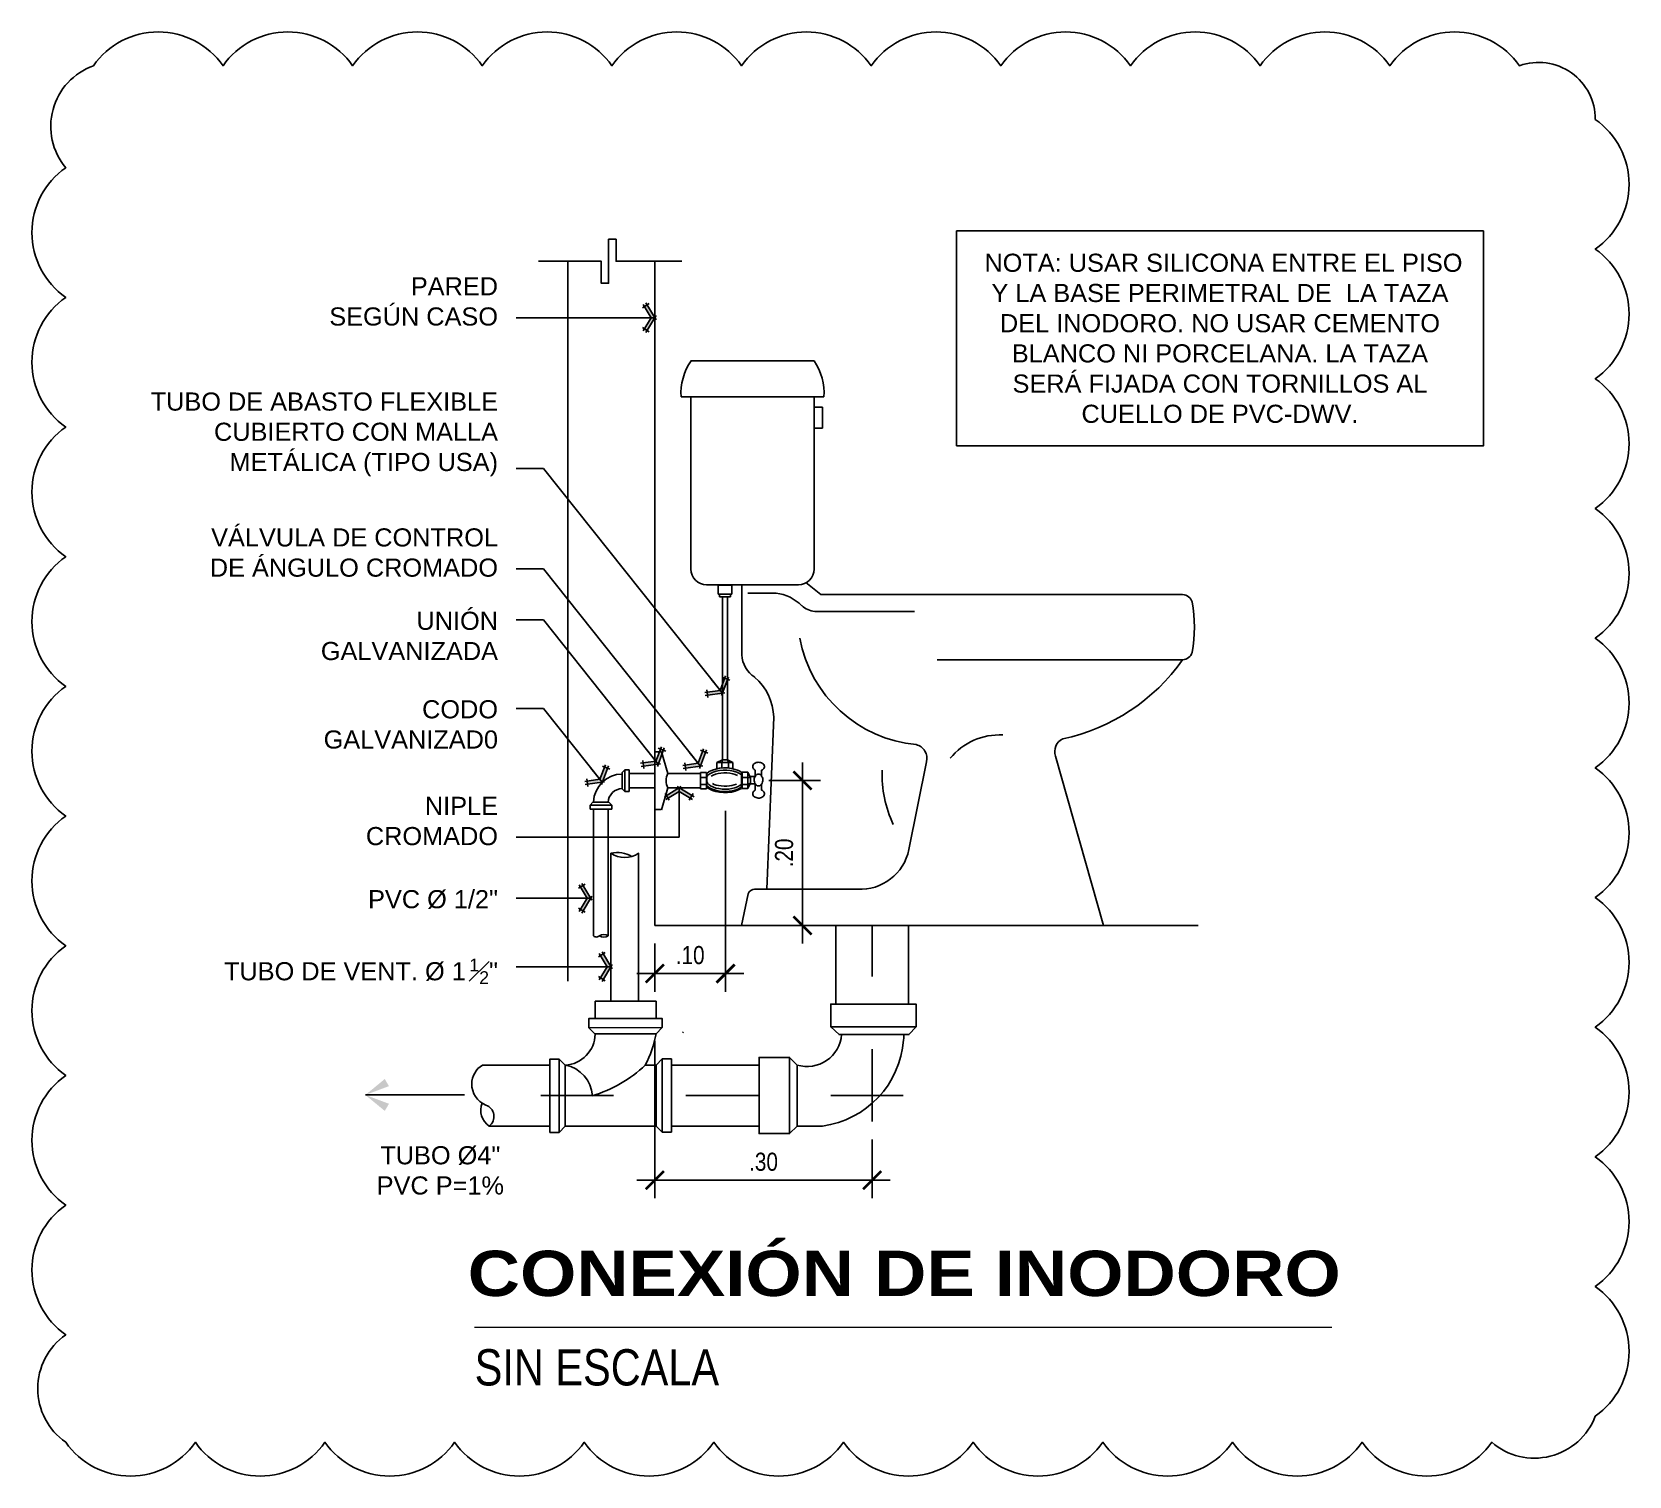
# Model space of a CAD drawing. Header units: metres. Extents: x 2 to 147, y 24 to 94.
# Drawn here: x 20.131 to 22.335, y 84.901 to 86.894 of the extents above; entities that cross this region are included whole.
import ezdxf

# ---------------------------------------------------------------- set-up
doc = ezdxf.new("R2010")
doc.units = ezdxf.units.M
doc.header["$MEASUREMENT"] = 0
doc.header["$PDMODE"] = 35
doc.linetypes.add('CENTER2', pattern=[1.125, 0.75, -0.125, 0.125, -0.125])
doc.layers.get('Defpoints').update_dxf_attribs({"color": 171})
for name, color, linetype in [('A RESIDUAL', 5, 'Continuous'), ('AP', 3, 'Continuous'), ('Cotas', 1, 'Continuous'), ('DET HIDRO', 6, 'Continuous'), ('PAREDES', 8, 'Continuous'), ('TEXTOS', 2, 'Continuous'), ('TEXTOS HIDRO', 2, 'Continuous')]:
    doc.layers.add(name, color=color, linetype=linetype)
doc.styles.add('Architect Hand_2', font='ARIALN.TTF', dxfattribs={"height": 0.003953})
doc.styles.add('Arial Black_4', font='', dxfattribs={"height": 0.005})
doc.styles.add('COTAS', font='ARIALN.TTF')
doc.styles.add('TEXTO HIDROSANITARIO', font='arial.ttf')
doc.styles.get('Arial Black_4').set_extended_font_data('Arial Black', bold=True)
doc.dimstyles.new('ESC-12.5', dxfattribs={"dimtxt": 0.025, "dimasz": 0.025, "dimexe": 0.025, "dimexo": 0.025, "dimgap": 0.0125, "dimtad": 1, "dimzin": 4, "dimdsep": 46, "dimtxsty": 'COTAS', "dimblk": 'ARCHTICK', "dimcen": 0.025, "dimdle": 0.025, "dimclrd": 1, "dimclre": 1, "dimclrt": 2, "dimazin": 0, "dimtfac": 0.75, "dimtmove": 1, "dimatfit": 3, "dimldrblk": 'FLE', "dimfxl": 0.1, "dimtvp": 1.5, "dimtfill": 1, "dimtolj": 1, "dimtzin": 0, "dimarcsym": 0})

# ---------------------------------------------------------------- blocks, each defined once
blk = doc.blocks.new('_ARCHTICK')
at = {"color": 0, "linetype": 'ByBlock', "const_width": 0.15}
blk.add_lwpolyline([(-0.5, -0.5), (0.5, 0.5)], dxfattribs=at)
blk = doc.blocks.new('FLE')
at = {"linetype": 'Continuous'}
h = blk.add_hatch(color=2, dxfattribs=at)
h.paths.add_polyline_path([(-0.572, -0.617), (-0.422, -0.707), (0, 0), (-0.204, 0)])
h.paths.add_polyline_path([(-0.422, 0.707), (-0.572, 0.617), (-0.204, 0), (0, 0)])
at = {"color": 1, "linetype": 'Continuous'}
for p, q in [((0, 0), (-1, 0)), ((-0.309, 0.775), (-0.685, 0.55)), ((-0.204, 0), (-0.64, 0.731)), ((-0.204, 0), (-0.64, -0.731)), ((0.068, -0.113), (-0.49, 0.82)), ((0.068, 0.113), (-0.49, -0.82)), ((-0.685, -0.55), (-0.309, -0.775))]:
    blk.add_line(p, q, dxfattribs=at)
blk = doc.blocks.new('*D102')
at = {"layer": 'Cotas', "color": 1, "lineweight": -2, "transparency": 16777216}
for p, q in [((21.1948, 85.8859, 0), (21.1948, 85.6359, 0)), ((21.1482, 85.8609, 0), (21.2198, 85.8609, 0)), ((21.1836, 85.6609, 0), (21.2198, 85.6609, 0))]:
    blk.add_line(p, q, dxfattribs=at)
at = {"layer": 'Defpoints', "color": 0, "transparency": 16777216}
for p in [(21.1232, 85.8609), (21.1586, 85.6609), (21.1948, 85.6609, 0)]:
    blk.add_point(p, dxfattribs=at)
at = {"layer": 'Cotas', "color": 1, "lineweight": -2, "transparency": 16777216, "xscale": 0.025, "yscale": 0.025, "zscale": 0.025}
for p, rotation in [((21.1948, 85.8609, 0), 90), ((21.1948, 85.6609, 0), 270)]:
    blk.add_blockref('_ARCHTICK', p, dxfattribs=dict(at, rotation=rotation))
at = {"layer": 'Cotas', "color": 2, "transparency": 16777216, "insert": (21.1695, 85.7609, 0), "char_height": 0.025, "attachment_point": 5, "rotation": 90, "style": 'COTAS', "bg_fill": 3, "box_fill_scale": 1.25, "bg_fill_color": 256, "bg_fill_true_color": 13158600, "bg_fill_transparency": 0}
blk.add_mtext('\\A1;.20', dxfattribs=at)
blk = doc.blocks.new('*D103')
at = {"layer": 'Cotas', "color": 1, "lineweight": -2, "transparency": 16777216}
for p, q in [((21.0887, 85.8192, 0), (21.0887, 85.5695, 0)), ((20.991, 85.6359, 0), (20.991, 85.5695, 0)), ((20.966, 85.5945, 0), (21.1137, 85.5945, 0))]:
    blk.add_line(p, q, dxfattribs=at)
at = {"layer": 'Defpoints', "color": 0, "transparency": 16777216}
for p in [(21.0887, 85.8442), (20.991, 85.6609), (21.0887, 85.5945, 0)]:
    blk.add_point(p, dxfattribs=at)
at = {"layer": 'Cotas', "color": 1, "lineweight": -2, "transparency": 16777216, "xscale": 0.025, "yscale": 0.025, "zscale": 0.025, "rotation": 180}
blk.add_blockref('_ARCHTICK', (20.991, 85.5945, 0), dxfattribs=at)
at = {"layer": 'Cotas', "color": 1, "lineweight": -2, "transparency": 16777216, "xscale": 0.025, "yscale": 0.025, "zscale": 0.025}
blk.add_blockref('_ARCHTICK', (21.0887, 85.5945, 0), dxfattribs=at)
at = {"layer": 'Cotas', "color": 2, "transparency": 16777216, "insert": (21.0398, 85.6198, 0), "char_height": 0.025, "attachment_point": 5, "style": 'COTAS', "bg_fill": 3, "box_fill_scale": 1.25, "bg_fill_color": 256, "bg_fill_true_color": 13158600, "bg_fill_transparency": 0}
blk.add_mtext('\\A1;.10', dxfattribs=at)
blk = doc.blocks.new('*D56')
at = {"layer": 'Cotas', "color": 1, "lineweight": -2, "transparency": 16777216}
for p, q in [((20.991, 85.5018), (20.991, 85.2844)), ((21.291, 85.3654), (21.291, 85.2844)), ((20.966, 85.3094), (21.316, 85.3094))]:
    blk.add_line(p, q, dxfattribs=at)
at = {"layer": 'Defpoints', "color": 0, "transparency": 16777216}
for p in [(20.991, 85.5268, 0), (21.291, 85.3904, 0), (21.291, 85.3094)]:
    blk.add_point(p, dxfattribs=at)
at = {"layer": 'Cotas', "color": 1, "lineweight": -2, "transparency": 16777216, "xscale": 0.025, "yscale": 0.025, "zscale": 0.025, "rotation": 180}
blk.add_blockref('_ARCHTICK', (20.991, 85.3094), dxfattribs=at)
at = {"layer": 'Cotas', "color": 1, "lineweight": -2, "transparency": 16777216, "xscale": 0.025, "yscale": 0.025, "zscale": 0.025}
blk.add_blockref('_ARCHTICK', (21.291, 85.3094), dxfattribs=at)
at = {"layer": 'Cotas', "color": 2, "transparency": 16777216, "insert": (21.141, 85.3347), "char_height": 0.025, "attachment_point": 5, "style": 'COTAS', "bg_fill": 3, "box_fill_scale": 1.25, "bg_fill_color": 256, "bg_fill_true_color": 13158600, "bg_fill_transparency": 0}
blk.add_mtext('\\A1;.30', dxfattribs=at)
blk = doc.blocks.new('FLECHA')
at = {"color": 2, "linetype": 'Continuous'}
blk.add_line((-0.9, 0), (0, 0), dxfattribs=at)
for points in [[(-0.176, 0.145), (0, 0), (-0.214, 0.08)], [(-0.214, -0.08), (0, 0), (-0.176, -0.145)]]:
    blk.add_solid(points, dxfattribs=at)

msp = doc.modelspace()

# ---------------------------------------------------------------- linework, layer by layer
at = {"layer": 'DET HIDRO', "color": 1, "linetype": 'Continuous'}
for p, q in [((20.871, 86.5773), (20.871, 85.5839)), ((20.991, 86.5773), (20.991, 85.6609)), ((21.2107, 86.376), (21.2226, 86.376)), ((21.2226, 86.376), (21.2226, 86.3471)), ((21.2107, 86.3471), (21.2226, 86.3471)), ((21.1192, 86.1194), (21.1584, 86.1194)), ((21.2116, 86.0941), (21.3494, 86.0941)), ((21.3807, 86.0274), (21.7194, 86.0274)), ((20.9498, 85.8756), (20.9498, 85.8457)), ((21.0767, 85.8856), (21.0986, 85.8856)), ((21.0837, 85.8856), (21.0842, 85.8895)), ((21.0837, 85.8856), (21.0837, 85.878)), ((21.0929, 85.8856), (21.0911, 85.8895)), ((21.0929, 85.8856), (21.0929, 85.8779)), ((21.1195, 85.8722), (21.1195, 85.8496)), ((20.946, 85.8698), (20.946, 85.8495)), ((20.9554, 85.8507), (20.9554, 85.8706)), ((21.0542, 85.8649), (21.0621, 85.8649)), ((21.0542, 85.8649), (21.0621, 85.8649)), ((21.0542, 85.8554), (21.0621, 85.8554)), ((21.0542, 85.8554), (21.0621, 85.8554)), ((21.0542, 85.8495), (21.0621, 85.8495)), ((21.1195, 85.865), (21.1116, 85.865)), ((21.1195, 85.865), (21.1116, 85.865)), ((21.1195, 85.8555), (21.1116, 85.8555)), ((21.1195, 85.8555), (21.1116, 85.8555)), ((21.1195, 85.865), (21.1232, 85.8644)), ((21.1195, 85.8555), (21.1232, 85.8574)), ((20.9017, 85.827), (20.9315, 85.827)), ((20.9064, 85.8308), (20.9266, 85.8308)), ((20.9305, 85.8214), (20.9066, 85.8214)), ((20.991, 85.6609), (21.741, 85.6609)), ((21.241, 85.5524), (21.341, 85.5524)), ((21.2337, 85.5208), (21.3515, 85.5208)), ((21.2488, 85.5103), (21.3347, 85.5103)), ((20.8589, 85.4766), (20.859, 85.3754)), ((21.1769, 85.3736), (21.1769, 85.4788)), ((20.8674, 85.4682), (20.8674, 85.3839)), ((21.1348, 85.3841), (21.1348, 85.4682)), ((21.1874, 85.3841), (21.1874, 85.4682))]:
    msp.add_line(p, q, dxfattribs=at)
at = {"layer": 'DET HIDRO', "color": 3, "linetype": 'Continuous'}
for p, q in [((21.0409, 86.4399), (21.2107, 86.4399)), ((21.0272, 86.39), (21.2244, 86.39)), ((21.0409, 86.39), (21.0409, 86.1525)), ((21.2107, 86.39), (21.2107, 86.1525)), ((21.111, 86.131), (21.111, 86.0344)), ((21.1996, 86.1339), (21.2199, 86.1173)), ((21.1454, 85.7108), (21.1552, 85.9482)), ((21.5441, 85.8944), (21.6102, 85.6609)), ((21.3658, 85.8868), (21.3415, 85.7655)), ((21.1232, 85.8574), (21.1232, 85.8644)), ((21.1108, 85.6609), (21.1198, 85.7046)), ((21.1287, 85.7108), (21.2707, 85.7108))]:
    msp.add_line(p, q, dxfattribs=at)
at = {"layer": 'DET HIDRO', "color": 2, "linetype": 'Continuous'}
for p, q in [((21.0785, 86.118), (21.0785, 86.1304)), ((21.0785, 86.1304), (21.0973, 86.1304)), ((21.0973, 86.118), (21.0785, 86.118)), ((21.0804, 86.1142), (21.0804, 86.118)), ((21.0804, 86.118), (21.0954, 86.118)), ((21.0954, 86.1142), (21.0804, 86.1142)), ((21.0842, 85.8895), (21.0842, 86.1142)), ((21.0911, 85.8895), (21.0911, 86.1142)), ((21.0954, 86.118), (21.0954, 86.1142)), ((21.0973, 86.1304), (21.0973, 86.118)), ((20.991, 85.9006), (21.0001, 85.9006)), ((21.0001, 85.9006), (21.009, 85.8706)), ((20.946, 85.8716), (20.9459, 85.8716)), ((20.9498, 85.8756), (20.946, 85.8718)), ((20.946, 85.8718), (20.946, 85.8698)), ((20.9498, 85.8756), (20.9554, 85.8756)), ((20.9554, 85.8706), (20.9554, 85.8756)), ((21.0621, 85.872), (21.0542, 85.872)), ((21.0621, 85.872), (21.0542, 85.872)), ((21.0542, 85.872), (21.0542, 85.8495)), ((21.0621, 85.8495), (21.0621, 85.872)), ((21.0621, 85.8495), (21.0621, 85.872)), ((21.0626, 85.8516), (21.0626, 85.8707)), ((21.0842, 85.8895), (21.0767, 85.8856)), ((21.0767, 85.877), (21.0767, 85.8856)), ((21.0911, 85.8895), (21.0842, 85.8895)), ((21.0911, 85.8895), (21.0986, 85.8856)), ((21.0986, 85.8856), (21.0986, 85.877)), ((21.1107, 85.8723), (21.1107, 85.85)), ((21.1116, 85.8722), (21.1195, 85.8722)), ((21.1116, 85.8496), (21.1116, 85.8722)), ((21.1232, 85.8644), (21.1195, 85.8722)), ((21.1294, 85.8664), (21.1294, 85.8753)), ((21.1383, 85.8672), (21.1383, 85.8749)), ((20.9498, 85.8457), (20.946, 85.8495)), ((20.9554, 85.8706), (20.991, 85.8706)), ((20.9554, 85.8507), (20.991, 85.8507)), ((20.9554, 85.8457), (20.9554, 85.8507)), ((21.0001, 85.8206), (21.009, 85.8506)), ((21.0089, 85.8507), (21.0542, 85.8507)), ((21.009, 85.8706), (21.0542, 85.8706)), ((21.0542, 85.8495), (21.0621, 85.8495)), ((21.1195, 85.8496), (21.1116, 85.8496)), ((21.1232, 85.8574), (21.1195, 85.8496)), ((21.1223, 85.8664), (21.1294, 85.8664)), ((21.1227, 85.8563), (21.1295, 85.8563)), ((21.1232, 85.8574), (21.1232, 85.8644)), ((21.1294, 85.8477), (21.1294, 85.8566)), ((21.1383, 85.8477), (21.1383, 85.8557)), ((20.9017, 85.827), (20.9055, 85.8308)), ((20.9017, 85.827), (20.9017, 85.8214)), ((20.9055, 85.8308), (20.9064, 85.8308)), ((20.9056, 85.8308), (20.9056, 85.8308)), ((20.9266, 85.8308), (20.9277, 85.8308)), ((20.9315, 85.827), (20.9277, 85.8308)), ((20.9315, 85.827), (20.9315, 85.8214)), ((20.9498, 85.8457), (20.9554, 85.8457)), ((20.9066, 85.8214), (20.9017, 85.8214)), ((20.9315, 85.8214), (20.9305, 85.8214)), ((20.991, 85.8207), (20.9999, 85.8207))]:
    msp.add_line(p, q, dxfattribs=at)
at = {"layer": 'DET HIDRO', "color": 1}
msp.add_line((20.9304, 85.5564), (20.9687, 85.5564), dxfattribs=at)
at = {"layer": 'DET HIDRO', "color": 3, "linetype": 'Continuous'}
msp.add_lwpolyline([(21.0624, 86.131), (21.1892, 86.131)], dxfattribs=at)
for points in [[(21.2199, 86.1173), (21.7194, 86.1173, -0.323138), (21.7324, 86.1072)], [(20.8463, 85.3841), (20.7626, 85.3841, 0.589095), (20.7578, 85.4131, -0.313502), (20.7384, 85.4423, -0.255331), (20.753, 85.4682), (20.8462, 85.4682)]]:
    msp.add_lwpolyline(points, format="xyb", dxfattribs=at)
at = {"layer": 'DET HIDRO', "color": 2, "linetype": 'Continuous', "flags": 128}
for points in [[(21.1107, 85.8723), (21.1067, 85.8745), (21.102, 85.8762), (21.0969, 85.8774), (21.0915, 85.8781), (21.0859, 85.8782), (21.0804, 85.8777), (21.0752, 85.8767), (21.0704, 85.8751), (21.0661, 85.8731), (21.0626, 85.8707)], [(21.1383, 85.8749), (21.1395, 85.8756), (21.1406, 85.8764), (21.1414, 85.8774), (21.1419, 85.8784), (21.1422, 85.8795), (21.1422, 85.8806), (21.1419, 85.8817), (21.1414, 85.8828), (21.1405, 85.8837), (21.1395, 85.8845), (21.1382, 85.8852), (21.1368, 85.8857), (21.1354, 85.8859), (21.1338, 85.886), (21.1323, 85.8858), (21.1309, 85.8855), (21.1295, 85.8849), (21.1284, 85.8842), (21.1274, 85.8833), (21.1267, 85.8823), (21.1263, 85.8812), (21.1261, 85.8801), (21.1262, 85.879), (21.1266, 85.8779), (21.1273, 85.8769), (21.1282, 85.876), (21.1294, 85.8753)], [(21.0626, 85.8516), (21.0661, 85.8492), (21.0704, 85.8472), (21.0752, 85.8457), (21.0804, 85.8446), (21.0859, 85.8442), (21.0915, 85.8443), (21.0969, 85.8449), (21.102, 85.8461), (21.1067, 85.8478), (21.1107, 85.85)], [(21.1294, 85.8474), (21.1282, 85.8466), (21.1273, 85.8457), (21.1266, 85.8447), (21.1262, 85.8437), (21.1261, 85.8425), (21.1263, 85.8414), (21.1267, 85.8403), (21.1274, 85.8394), (21.1284, 85.8385), (21.1295, 85.8377), (21.1309, 85.8372), (21.1323, 85.8368), (21.1338, 85.8367), (21.1354, 85.8367), (21.1368, 85.837), (21.1382, 85.8375), (21.1395, 85.8381), (21.1405, 85.8389), (21.1414, 85.8399), (21.1419, 85.8409), (21.1422, 85.842), (21.1422, 85.8431), (21.1419, 85.8442), (21.1414, 85.8453), (21.1406, 85.8462), (21.1395, 85.8471), (21.1383, 85.8477)]]:
    msp.add_lwpolyline(points, dxfattribs=at)
at = {"layer": 'DET HIDRO', "color": 252, "linetype": 'Continuous', "flags": 128}
for points in [[(21.1107, 85.8685), (21.1077, 85.8705), (21.104, 85.8722), (21.0998, 85.8736), (21.0951, 85.8745), (21.0902, 85.875), (21.0853, 85.875), (21.0804, 85.8745), (21.0758, 85.8736), (21.0715, 85.8723), (21.0678, 85.8705), (21.0648, 85.8685), (21.0626, 85.8662)], [(21.1051, 85.8678), (21.1021, 85.869), (21.0985, 85.8701), (21.0947, 85.8708), (21.0906, 85.8712), (21.0864, 85.8712), (21.0822, 85.8709), (21.0783, 85.8703), (21.0746, 85.8694), (21.0714, 85.8682), (21.0687, 85.8668)], [(21.0626, 85.8596), (21.0636, 85.8574), (21.0654, 85.8554), (21.068, 85.8535), (21.0712, 85.8519), (21.075, 85.8505), (21.0792, 85.8496), (21.0838, 85.849), (21.0884, 85.8489), (21.093, 85.8491), (21.0975, 85.8498), (21.1016, 85.8509), (21.1052, 85.8523), (21.1083, 85.854), (21.1107, 85.8559)], [(21.0626, 85.8537), (21.0655, 85.8514), (21.0691, 85.8494), (21.0734, 85.8478), (21.0781, 85.8466), (21.0831, 85.8459), (21.0883, 85.8457), (21.0935, 85.846), (21.0984, 85.8468), (21.1031, 85.8481), (21.1072, 85.8498), (21.1107, 85.8519)], [(21.0705, 85.8566), (21.0729, 85.8555), (21.0758, 85.8546), (21.0791, 85.8538), (21.0827, 85.8534), (21.0865, 85.8531), (21.0903, 85.8532), (21.094, 85.8535), (21.0975, 85.8541), (21.1007, 85.8549), (21.1035, 85.8559)]]:
    msp.add_lwpolyline(points, dxfattribs=at)
at = {"layer": 'DET HIDRO', "color": 2, "linetype": 'Continuous', "extrusion": (0, 0, -1), "flags": 128}
for points in [[(-20.946, 85.8698), (-20.9381, 85.8689), (-20.931, 85.8667), (-20.9244, 85.8632), (-20.9185, 85.8585), (-20.9136, 85.8528), (-20.9099, 85.8462), (-20.9075, 85.8391), (-20.9064, 85.8308)], [(-20.9459, 85.8497), (-20.9422, 85.8492), (-20.9387, 85.8481), (-20.9354, 85.8464), (-20.9325, 85.8441), (-20.9301, 85.8412), (-20.9282, 85.838), (-20.9271, 85.8345), (-20.9266, 85.8308)]]:
    msp.add_lwpolyline(points, dxfattribs=at)
at = {"layer": 'DET HIDRO', "color": 2, "linetype": 'Continuous', "flags": 128}
msp.add_lwpolyline([(21.1341, 85.8695), (21.133, 85.8694), (21.1319, 85.869), (21.1309, 85.8682), (21.13, 85.8673), (21.1293, 85.8661), (21.1287, 85.8648), (21.1283, 85.8634), (21.1282, 85.8618), (21.1282, 85.8603), (21.1285, 85.8588), (21.129, 85.8574), (21.1296, 85.8561), (21.1304, 85.8551), (21.1314, 85.8543), (21.1324, 85.8537), (21.1335, 85.8534), (21.1347, 85.8534), (21.1358, 85.8537), (21.1368, 85.8543), (21.1378, 85.8551), (21.1386, 85.8561), (21.1392, 85.8574), (21.1397, 85.8588), (21.14, 85.8603), (21.14, 85.8618), (21.1399, 85.8634), (21.1395, 85.8648), (21.1389, 85.8661), (21.1382, 85.8673), (21.1373, 85.8682), (21.1363, 85.869), (21.1352, 85.8694)], close=True, dxfattribs=at)
at = {"layer": 'DET HIDRO', "color": 2, "linetype": 'Continuous'}
msp.add_lwpolyline([(20.9066, 85.8214), (20.9066, 85.6464, 0.417168), (20.9145, 85.6467, -0.300791), (20.9266, 85.6467), (20.9266, 85.8214)], format="xyb", dxfattribs=at)
at = {"layer": 'DET HIDRO', "color": 3, "linetype": 'Continuous'}
for centre, radius, start, end in [((21.108, 86.3947), 0.0809, 145.9922, 183.3293), ((21.1437, 86.3947), 0.0809, 356.6707, 34.0078), ((21.0624, 86.1525), 0.0215, 180, 270), ((21.1892, 86.1525), 0.0215, 270, 0), ((21.5477, 86.0724), 0.1879, 349.309, 10.691), ((21.3689, 86.0906), 0.1811, 190.6462, 264.6116), ((21.1501, 86.0361), 0.0391, 182.5592, 236.9865), ((21.4977, 86.1835), 0.2711, 281.9887, 324.8562), ((21.7189, 86.0415), 0.0141, 271.9644, 343.5948), ((21.0797, 85.9459), 0.0755, 1.7769, 49.5189), ((21.5621, 85.9009), 0.0192, 114.8768, 199.6771), ((21.3472, 85.8917), 0.0192, 345.2419, 75.9854), ((21.2744, 85.7792), 0.0685, 266.8953, 348.4404), ((21.129, 85.701), 0.00989, 88.2445, 158.1257)]:
    msp.add_arc(centre, radius, start, end, dxfattribs=at)
at = {"layer": 'DET HIDRO', "color": 1, "linetype": 'Continuous'}
for centre, radius, start, end in [((21.1503, 86.0578), 0.0621, 45.401, 82.4766), ((21.2138, 86.1225), 0.0285, 225.2451, 265.6595), ((21.4664, 85.8366), 0.0872, 86.805, 141.0017), ((21.4701, 85.8695), 0.1654, 178.1083, 204.7231), ((20.9205, 85.6558), 0.011, 236.4952, 303.5063), ((20.8592, 85.4232), 0.0457, 3.2641, 79.7052), ((20.7768, 85.406), 0.0261, 157.9711, 237.0935)]:
    msp.add_arc(centre, radius, start, end, dxfattribs=at)
at = {"layer": 'DET HIDRO', "color": 2, "linetype": 'Continuous'}
msp.add_arc((21.0291, 85.8606), 0.0225, 153.587, 206.413, dxfattribs=at)
at = {"layer": 'PAREDES', "color": 1}
msp.add_lwpolyline([(21.0284, 86.5773), (20.9375, 86.5773), (20.9375, 86.6077), (20.9273, 86.6077), (20.9272, 86.5468), (20.917, 86.5468), (20.917, 86.5773), (20.8304, 86.5773)], dxfattribs=at)
at = {"layer": 'TEXTOS', "lineweight": 9}
msp.add_line((20.742, 85.1068), (21.9252, 85.1068), dxfattribs=at)

# ---------------------------------------------------------------- block references
at = {"layer": 'A RESIDUAL', "xscale": -0.1519023550812507, "yscale": 0.1519023550812507, "zscale": 0.1519023550812507}
msp.add_blockref('FLECHA', (20.5916, 85.427), dxfattribs=at)

# ---------------------------------------------------------------- texts
at = {"layer": 'TEXTOS', "lineweight": 9, "insert": (20.7328, 85.2121), "char_height": 0.0625, "width": 1.170347, "attachment_point": 1, "line_spacing_factor": 1.176471, "style": 'Arial Black_4', "bg_fill": 3, "box_fill_scale": 1.25, "bg_fill_color": 0, "bg_fill_transparency": 0}
msp.add_mtext('\\pt0.375,0.75;CONEXIÓN DE INODORO', dxfattribs=at)
at = {"layer": 'TEXTOS', "lineweight": 9, "insert": (20.7424, 85.0762), "char_height": 0.05, "width": 0.46613, "attachment_point": 1, "line_spacing_factor": 1.046694, "style": 'Architect Hand_2'}
msp.add_mtext('SIN ESCALA', dxfattribs=at)
at = {"layer": 'TEXTOS HIDRO', "char_height": 0.025, "attachment_point": 5, "style": 'TEXTO HIDROSANITARIO', "bg_fill": 3, "box_fill_scale": 1.1, "bg_fill_color": 256, "bg_fill_true_color": 13158600, "bg_fill_transparency": 9161100}
for s, insert, width in [('{\\fArial|b0|i0|c204|p34; NOTA: USAR }SILICONA{\\fArial|b0|i0|c204|p34; ENTRE} {\\fArial|b0|i0|c204|p34;EL PISO Y LA BASE PERIMETRAL DE  LA TAZA DEL INODORO. NO USAR CEMENTO BLANCO NI PORCELANA. LA} {\\fArial|b0|i0|c204|p34;TAZA SERÁ FIJADA CON TORNILLOS} {\\fArial|b0|i0|c204|p34;AL CUELLO DE PVC-DWV.}', (21.7709, 86.4708), 0.668856), ('TUBO %%C4" PVC P=1%', (20.695, 85.3228, 0), 0.22792)]:
    msp.add_mtext(s, dxfattribs=dict(at, insert=insert, width=width))

# ---------------------------------------------------------------- leaders
at = {"layer": 'TEXTOS', "annotation_type": 0, "has_hookline": 1, "hookline_direction": 1}
for points, text_width in [([(20.991, 86.4994, 0), (20.8336, 86.4994, 0), (20.7996, 86.4994, 0)], 0.2297), ([(20.9957, 85.8834, 0), (20.8373, 86.0825, 0), (20.7996, 86.0825, 0)], 0.2427), ([(20.9185, 85.8585, 0), (20.8373, 85.9604, 0), (20.7996, 85.9604, 0)], 0.2371), ([(21.0247, 85.8507, 0), (21.0247, 85.7825, 0), (20.7996, 85.7825, 0)], 0.1791), ([(20.9026, 85.6984, 0), (20.8122, 85.6984, 0), (20.7996, 85.6984, 0)], 0.175), ([(20.9304, 85.604, 0), (20.8122, 85.604, 0), (20.7996, 85.604, 0)], 0.3736)]:
    msp.add_leader(points, dimstyle='ESC-12.5', override={"dimgap": 0.025, "dimtad": 0}, dxfattribs=dict(at, text_width=text_width))

# ---------------------------------------------------------------- next in the draw order: linework, layer by layer
at = {"layer": 'TEXTOS HIDRO', "color": 1}
msp.add_lwpolyline([(21.4075, 86.3225), (21.4075, 86.619), (22.1344, 86.619), (22.1344, 86.3225)], close=True, dxfattribs=at)

# ---------------------------------------------------------------- next in the draw order: texts
at = {"layer": 'TEXTOS', "char_height": 0.025, "style": 'TEXTO HIDROSANITARIO', "bg_fill": 3, "box_fill_scale": 1.1, "bg_fill_color": 256, "bg_fill_true_color": 13158600, "bg_fill_transparency": 9161100}
for s, insert, width, attachment_point in [('PARED\\PSEGÚN CASO', (20.7746, 86.4882, 0), 0.318027, 9), ('UNIÓN GALVANIZADA', (20.7746, 86.0937, 0), 0.233063, 3), ('CODO GALVANIZAD0', (20.7746, 85.9716, 0), 0.233063, 3), ('NIPLE CROMADO', (20.7746, 85.7713, 0), 0.233063, 9), ('PVC Ø 1/2"', (20.7746, 85.7096, 0), 0.233063, 3)]:
    msp.add_mtext(s, dxfattribs=dict(at, insert=insert, width=width, attachment_point=attachment_point))

# ---------------------------------------------------------------- next in the draw order: dimensions: what is measured, and where the dimension line sits
at = {"layer": 'Cotas'}
dim = msp.add_linear_dim(base=(21.1948, 85.6609, 0), p1=(21.1232, 85.8609), p2=(21.1586, 85.6609), angle=90, dimstyle='ESC-12.5', dxfattribs=at)
dim.commit()
dim.dimension.update_dxf_attribs({"geometry": '*D102', "text_midpoint": (21.1695, 85.7609, 0)})

# ---------------------------------------------------------------- next in the draw order: dimensions: what is measured, and where the dimension line sits
dim = msp.add_linear_dim(base=(21.0887, 85.5945, 0), p1=(20.991, 85.6609), p2=(21.0887, 85.8442), dimstyle='ESC-12.5', dxfattribs=at)
dim.commit()
dim.dimension.update_dxf_attribs({"geometry": '*D103', "text_midpoint": (21.0398, 85.6198, 0)})

# ---------------------------------------------------------------- next in the draw order: leaders
at = {"layer": 'TEXTOS', "annotation_type": 0, "has_hookline": 1, "hookline_direction": 1, "text_width": 0.3945}
msp.add_leader([(21.054, 85.8806, 0), (20.8373, 86.1529, 0), (20.7996, 86.1529, 0)], dimstyle='ESC-12.5', override={"dimgap": 0.025, "dimtad": 0}, dxfattribs=at)

# ---------------------------------------------------------------- next in the draw order: linework, layer by layer
at = {"layer": 'DET HIDRO', "color": 3, "linetype": 'Continuous'}
for points in [[(21.0138, 85.4682), (21.1348, 85.4682), (21.1348, 85.4788), (21.1769, 85.4788), (21.1874, 85.4682, 0.474592), (21.2488, 85.5103), (21.2452, 85.5103), (21.2337, 85.5208), (21.2337, 85.5524), (21.241, 85.5524), (21.241, 85.6609)], [(21.341, 85.6609), (21.341, 85.5524), (21.3515, 85.5524), (21.3515, 85.5208), (21.3416, 85.5103), (21.3347, 85.5103, -0.014306), (21.3343, 85.5029, -0.353746), (21.2223, 85.3841), (21.1874, 85.3841), (21.1769, 85.3736), (21.1348, 85.3736), (21.1348, 85.3841), (21.0139, 85.3841)]]:
    msp.add_lwpolyline(points, format="xyb", dxfattribs=at)
at = {"layer": 'DET HIDRO', "color": 1}
msp.add_arc((20.9393, 85.721), 0.0405, 60.2144, 102.6182, dxfattribs=at)

# ---------------------------------------------------------------- next in the draw order: texts
at = {"layer": 'TEXTOS', "insert": (20.7746, 86.1417, 0), "char_height": 0.025, "width": 0.454876, "attachment_point": 9, "style": 'TEXTO HIDROSANITARIO', "bg_fill": 3, "box_fill_scale": 1.1, "bg_fill_color": 256, "bg_fill_true_color": 13158600, "bg_fill_transparency": 9161100}
msp.add_mtext('VÁLVULA DE CONTROL\\PDE ÁNGULO CROMADO', dxfattribs=at)

# ---------------------------------------------------------------- next in the draw order: dimensions: what is measured, and where the dimension line sits
at = {"layer": 'Cotas'}
dim = msp.add_linear_dim(base=(21.291, 85.3094, 0), p1=(20.991, 85.5268, 0), p2=(21.291, 85.3904), dimstyle='ESC-12.5', dxfattribs=at)
dim.commit()
dim.dimension.update_dxf_attribs({"geometry": '*D56', "text_midpoint": (21.141, 85.3347, 0)})

# ---------------------------------------------------------------- next in the draw order: leaders
at = {"layer": 'TEXTOS', "annotation_type": 0, "has_hookline": 1, "hookline_direction": 1, "text_width": 0.4767}
msp.add_leader([(21.0842, 85.9812, 0), (20.8373, 86.2915, 0), (20.7996, 86.2915, 0)], dimstyle='ESC-12.5', override={"dimgap": 0.025, "dimtad": 0}, dxfattribs=at)

# ---------------------------------------------------------------- next in the draw order: linework, layer by layer
at = {"layer": 'AP', "color": 2, "linetype": 'Continuous'}
msp.add_line((21.0291, 85.514), (21.0305, 85.5126), dxfattribs=at)
at = {"layer": 'DET HIDRO', "color": 1, "linetype": 'Continuous'}
for p, q in [((20.8999, 85.5198), (21.0011, 85.5199)), ((20.9084, 85.5114), (20.9927, 85.5114)), ((21.0012, 85.3755), (21.0011, 85.4767)), ((20.9927, 85.4682), (20.9928, 85.3839))]:
    msp.add_line(p, q, dxfattribs=at)
at = {"layer": 'DET HIDRO', "color": 3, "linetype": 'Continuous'}
for points in [[(20.9087, 85.5325), (20.9927, 85.5325), (20.9927, 85.5564), (20.9687, 85.5564), (20.9687, 85.7605, -0.304022), (20.9304, 85.7605), (20.9304, 85.5564), (20.9087, 85.5564), (20.9087, 85.5325)], [(21.0139, 85.3755), (21.0012, 85.3755), (20.9928, 85.3839), (20.8674, 85.3839), (20.859, 85.3754), (20.8463, 85.3754), (20.8462, 85.4766), (20.8589, 85.4766), (20.8673, 85.4681, 0.39076), (20.9087, 85.5111), (20.8999, 85.5198), (20.8999, 85.5324), (21.0011, 85.5325), (21.0011, 85.5199), (20.9927, 85.5114, -0.080845), (20.9778, 85.4682), (20.9927, 85.4682), (21.0011, 85.4767), (21.0138, 85.4767), (21.0139, 85.3755)]]:
    msp.add_lwpolyline(points, format="xyb", close=True, dxfattribs=at)
at = {"layer": 'DET HIDRO', "color": 8, "linetype": 'CENTER2', "ltscale": 0.1}
for points in [[(21.291, 85.3904), (21.291, 85.6609)], [(21.3339, 85.4262), (20.7384, 85.4262)]]:
    msp.add_lwpolyline(points, dxfattribs=at)
at = {"layer": 'DET HIDRO', "color": 1, "linetype": 'Continuous'}
msp.add_arc((20.8542, 85.5971), 0.1785, 286.4414, 313.8105, dxfattribs=at)

# ---------------------------------------------------------------- next in the draw order: texts
at = {"layer": 'TEXTOS', "insert": (20.7746, 86.2803, 0), "char_height": 0.025, "width": 0.483231, "attachment_point": 9, "style": 'TEXTO HIDROSANITARIO', "bg_fill": 3, "box_fill_scale": 1.1, "bg_fill_color": 256, "bg_fill_true_color": 13158600, "bg_fill_transparency": 9161100}
msp.add_mtext('TUBO DE ABASTO FLEXIBLE CUBIERTO CON MALLA METÁLICA (TIPO USA)', dxfattribs=at)

# ---------------------------------------------------------------- next in the draw order: linework, layer by layer
at = {"layer": 'Defpoints'}
msp.add_lwpolyline([(20.178, 84.9478, 0.520567), (20.3569, 84.9478, 0.520567), (20.5358, 84.9478, 0.520567), (20.7147, 84.9478, 0.520567), (20.8936, 84.9478, 0.520567), (21.0725, 84.9478, 0.520567), (21.2514, 84.9478, 0.520567), (21.4303, 84.9478, 0.520567), (21.6093, 84.9478, 0.520567), (21.7882, 84.9478, 0.520567), (21.9671, 84.9478, 0.520567), (22.146, 84.9478, 0.520567), (22.2889, 84.9838, 0.520567), (22.2889, 85.1627, 0.520567), (22.2889, 85.3416, 0.520567), (22.2889, 85.5205, 0.520567), (22.2889, 85.6994, 0.520567), (22.2889, 85.8783, 0.520567), (22.2889, 86.0572, 0.520567), (22.2889, 86.2361, 0.520567), (22.2889, 86.4151, 0.520567), (22.2889, 86.594, 0.520567), (22.2889, 86.7729, 0.520567), (22.1842, 86.847, 0.520567), (22.0053, 86.847, 0.520567), (21.8263, 86.847, 0.520567), (21.6474, 86.847, 0.520567), (21.4685, 86.847, 0.520567), (21.2896, 86.847, 0.520567), (21.1107, 86.847, 0.520567), (20.9318, 86.847, 0.520567), (20.7529, 86.847, 0.520567), (20.574, 86.847, 0.520567), (20.3951, 86.847, 0.520567), (20.2162, 86.847, 0.520567), (20.178, 86.7063, 0.520567), (20.178, 86.5274, 0.520567), (20.178, 86.3485, 0.520567), (20.178, 86.1696, 0.520567), (20.178, 85.9907, 0.520567), (20.178, 85.8118, 0.520567), (20.178, 85.6328, 0.520567), (20.178, 85.4539, 0.520567), (20.178, 85.275, 0.520567), (20.178, 85.0961, 0.520567)], format="xyb", close=True, dxfattribs=at)

# ---------------------------------------------------------------- next in the draw order: texts
at = {"layer": 'TEXTOS', "insert": (20.7746, 85.6152, 0), "char_height": 0.025, "width": 0.386785, "attachment_point": 3, "style": 'TEXTO HIDROSANITARIO', "bg_fill": 3, "box_fill_scale": 1.1, "bg_fill_color": 256, "bg_fill_true_color": 13158600, "bg_fill_transparency": 9161100}
msp.add_mtext('\\A1;TUBO DE VENT. Ø 1{\\H0.5x; \\H1.4x;\\S1#2;\\H1.42857x;"}', dxfattribs=at)

doc.saveas('drawing.dxf')
